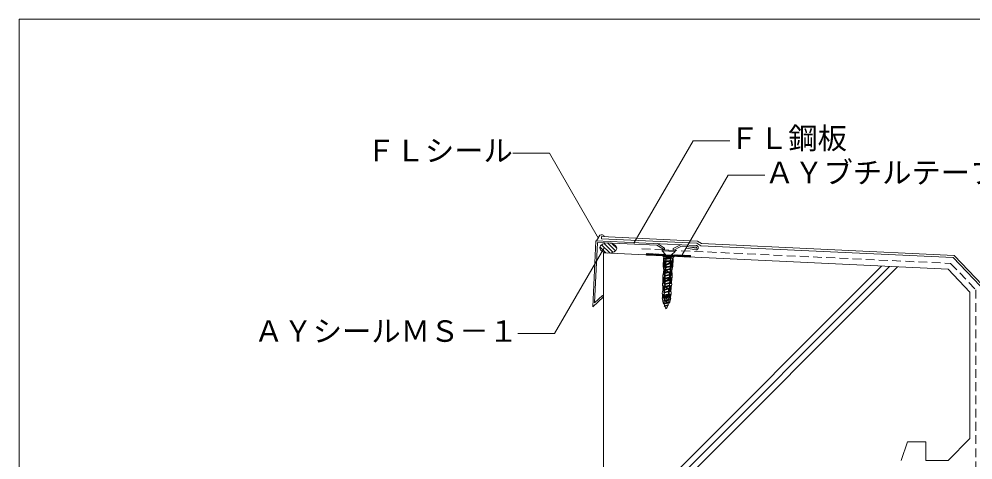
# Model space of a CAD drawing. Units: millimetres, scale not verified. Extents: x -1731 to 675, y -471 to 460.
# Drawn here: x -675 to -24, y 160 to 460 of the extents above; entities that cross this region are included whole.
import ezdxf
from ezdxf.enums import TextEntityAlignment as Align

# ---------------------------------------------------------------- set-up
doc = ezdxf.new("R2010")
doc.units = ezdxf.units.MM
doc.header["$LTSCALE"] = 5
doc.linetypes.add('DASHED1', pattern=[1.8, 1.2, -0.6])
for name, color, linetype, lineweight in [('1-2_ハッチング', 4, 'Continuous', 9), ('1-4_リベットルーフ', 6, 'Continuous', 18), ('1-5_ＦＬ鋼板・ディスク', 5, 'Continuous', 18), ('1-6_アンカー類', 4, 'Continuous', 9), ('1-8_下地など', 7, 'Continuous', 18), ('1-A_元図・躯体', 7, 'Continuous', 18), ('1-B_その他', 5, 'Continuous', 18), ('1-C_アンカー類②', 4, 'Continuous', 9), ('E-E', 7, 'Continuous', 18), ('F-F', 7, 'Continuous', 18)]:
    doc.layers.add(name, color=color, linetype=linetype, lineweight=lineweight)
doc.styles.add('ＭＳ ゴシック', font='')
doc.styles.get('ＭＳ ゴシック').set_extended_font_data('MS Gothic')

msp = doc.modelspace()

# ---------------------------------------------------------------- linework, layer by layer
at = {"layer": '1-2_ハッチング'}
for p, q in [((-278.75, 312.689), (-281.157, 308.967)), ((-271.894, 300.528), (-277.651, 306.285)), ((-269.757, 301.043), (-275.857, 307.143)), ((-268.14, 302.077), (-273.544, 307.481)), ((-267.365, 303.954), (-270.388, 306.977)), ((-274.675, 300.657), (-278.8, 304.782))]:
    msp.add_line(p, q, dxfattribs=at)
msp.add_arc((-277.603, 311.051), 2, 19.341, 125.002, dxfattribs=at)
msp.add_ellipse((-273.128, 303.981), major_axis=(-5.765, 0.27), ratio=0.605575, dxfattribs=at)
at = {"layer": '1-4_リベットルーフ'}
for p, q in [((-37.772, 297.461), (-19.364, 278.17)), ((-37.102, 298.931), (-17.864, 278.771))]:
    msp.add_line(p, q, dxfattribs=at)
for points in [[(-37.772, 297.461), (-209.985, 305.531), (-212.676, 307.258), (-277.708, 310.305), (-277.638, 311.803), (-212.204, 308.737)], [(-212.204, 308.737), (-209.513, 307.011), (-37.102, 298.931)]]:
    msp.add_lwpolyline(points, dxfattribs=at)
at = {"layer": '1-5_ＦＬ鋼板・ディスク'}
for p, q in [((-283.707, 264.037), (-281.6, 308.987)), ((-282.483, 266.638), (-280.553, 307.837)), ((-281.6, 308.987), (-213.175, 305.781)), ((-280.553, 307.837), (-239.894, 305.932)), ((-234.844, 302.692), (-239.894, 305.932)), ((-234.784, 303.961), (-239.548, 307.017)), ((-228.791, 303.68), (-223.762, 306.277)), ((-234.784, 303.961), (-234.844, 302.692)), ((-228.85, 302.411), (-223.519, 305.165)), ((-228.791, 303.68), (-228.85, 302.411)), ((-223.519, 305.165), (-213.227, 304.682)), ((-219.586, 304.972), (-219.771, 303.888)), ((-213.316, 302.784), (-219.771, 303.888)), ((-213.218, 303.884), (-219.586, 304.972)), ((-283.707, 264.037), (-276.312, 270.769))]:
    msp.add_line(p, q, dxfattribs=at)
msp.add_lwpolyline([(-282.483, 266.638), (-277.053, 271.582), (-276.312, 270.769)], dxfattribs=at)
for radius, start in [(1.5, 267.317), (0.4, 273.911)]:
    msp.add_arc((-213.245, 304.283), radius, start, 87.317, dxfattribs=at)
at = {"layer": '1-6_アンカー類'}
for p, q in [((-236.342, 302.762), (-236.377, 302.023)), ((-234.123, 299.548), (-236.377, 302.023)), ((-227.352, 302.341), (-236.342, 302.762)), ((-229.862, 299.348), (-227.386, 301.602)), ((-230.653, 293.796), (-234.629, 292.761)), ((-229.939, 293.434), (-234.629, 292.761)), ((-230.568, 295.693), (-234.544, 294.657)), ((-229.854, 295.33), (-234.544, 294.657)), ((-230.834, 297.499), (-234.455, 296.555)), ((-233.863, 298.828), (-233.919, 297.643)), ((-230.243, 297.471), (-233.919, 297.643)), ((-233.834, 294.295), (-233.897, 292.951)), ((-230.168, 299.069), (-233.844, 299.241)), ((-233.745, 296.193), (-233.808, 294.849)), ((-233.677, 297.632), (-233.719, 296.747)), ((-230.683, 293.24), (-230.746, 291.897)), ((-230.594, 295.138), (-230.657, 293.796)), ((-229.939, 293.434), (-230.653, 293.796)), ((-230.505, 297.036), (-230.568, 295.693)), ((-229.854, 295.33), (-230.568, 295.693)), ((-230.187, 298.655), (-230.243, 297.471)), ((-229.765, 297.228), (-230.243, 297.471)), ((-230.92, 288.1), (-234.896, 287.064)), ((-230.206, 287.737), (-234.896, 287.064)), ((-230.835, 289.996), (-234.811, 288.961)), ((-230.121, 289.634), (-234.811, 288.961)), ((-230.746, 291.897), (-234.722, 290.862)), ((-230.032, 291.535), (-234.722, 290.862)), ((-234.189, 286.702), (-234.252, 285.357)), ((-234.101, 288.598), (-234.163, 287.255)), ((-234.011, 290.499), (-234.075, 289.153)), ((-233.922, 292.4), (-233.985, 291.054)), ((-230.95, 287.543), (-231.013, 286.201)), ((-230.861, 289.441), (-230.924, 288.1)), ((-230.206, 287.737), (-230.92, 288.1)), ((-230.772, 291.342), (-230.835, 289.996)), ((-230.121, 289.634), (-230.835, 289.996)), ((-230.032, 291.535), (-230.746, 291.897)), ((-231.28, 280.501), (-235.256, 279.465)), ((-230.566, 280.138), (-235.256, 279.465)), ((-231.191, 282.399), (-235.167, 281.363)), ((-230.477, 282.036), (-235.167, 281.363)), ((-231.102, 284.3), (-235.078, 283.264)), ((-230.388, 283.937), (-235.078, 283.264)), ((-231.013, 286.201), (-234.989, 285.165)), ((-230.299, 285.838), (-234.989, 285.165)), ((-234.457, 281.001), (-234.52, 279.657)), ((-234.367, 282.902), (-234.431, 281.555)), ((-234.278, 284.803), (-234.342, 283.456)), ((-231.306, 279.946), (-231.369, 278.603)), ((-231.217, 281.844), (-231.28, 280.501)), ((-230.566, 280.138), (-231.28, 280.501)), ((-231.128, 283.744), (-231.191, 282.399)), ((-230.477, 282.036), (-231.191, 282.399)), ((-231.039, 285.645), (-231.102, 284.3)), ((-230.388, 283.937), (-231.102, 284.3)), ((-230.299, 285.838), (-231.013, 286.201)), ((-231.547, 274.807), (-235.523, 273.772)), ((-230.832, 274.445), (-235.523, 273.772)), ((-231.454, 276.706), (-235.43, 275.671)), ((-230.74, 276.344), (-235.43, 275.671)), ((-231.369, 278.603), (-235.345, 277.568)), ((-230.655, 278.241), (-235.345, 277.568)), ((-234.812, 273.409), (-234.875, 272.066)), ((-234.723, 275.31), (-234.786, 273.964)), ((-234.634, 277.205), (-234.697, 275.862)), ((-234.545, 279.103), (-234.608, 277.759)), ((-231.573, 274.252), (-231.636, 272.91)), ((-231.484, 276.15), (-231.547, 274.807)), ((-230.832, 274.445), (-231.547, 274.807)), ((-231.395, 278.048), (-231.458, 276.705)), ((-230.74, 276.344), (-231.454, 276.706)), ((-230.655, 278.241), (-231.369, 278.603)), ((-231.814, 269.114), (-235.79, 268.078)), ((-231.099, 268.751), (-235.79, 268.078)), ((-231.725, 271.012), (-235.701, 269.976)), ((-231.01, 270.649), (-235.701, 269.976)), ((-231.917, 267.217), (-235.638, 266.218)), ((-231.636, 272.91), (-235.612, 271.874)), ((-230.921, 272.547), (-235.612, 271.874)), ((-234.99, 269.614), (-235.053, 268.27)), ((-234.901, 271.511), (-234.964, 270.168)), ((-231.202, 266.854), (-231.917, 267.217)), ((-231.84, 268.559), (-231.885, 267.588)), ((-231.751, 270.456), (-231.814, 269.114)), ((-231.099, 268.751), (-231.814, 269.114)), ((-231.662, 272.354), (-231.725, 271.012)), ((-231.01, 270.649), (-231.725, 271.012)), ((-230.921, 272.547), (-231.636, 272.91)), ((-231.96, 264.983), (-235.025, 264.543))]:
    msp.add_line(p, q, dxfattribs=at)
for points in [[(-227.352, 302.341), (-227.386, 301.602), (-236.377, 302.023)], [(-234.629, 292.761), (-233.919, 292.398), (-229.939, 293.434)], [(-234.544, 294.657), (-233.834, 294.295), (-229.854, 295.33)], [(-234.896, 287.064), (-234.185, 286.701), (-230.206, 287.737)], [(-234.811, 288.961), (-234.101, 288.598), (-230.121, 289.634)], [(-234.722, 290.862), (-234.011, 290.499), (-230.032, 291.535)], [(-235.256, 279.465), (-234.545, 279.103), (-230.566, 280.138)], [(-235.167, 281.363), (-234.457, 281.001), (-230.477, 282.036)], [(-235.078, 283.264), (-234.367, 282.902), (-230.388, 283.937)], [(-234.989, 285.165), (-234.278, 284.803), (-230.299, 285.838)], [(-235.523, 273.772), (-234.812, 273.409), (-230.832, 274.445)], [(-235.43, 275.671), (-234.719, 275.308), (-230.74, 276.344)], [(-235.345, 277.568), (-234.634, 277.205), (-230.655, 278.241)], [(-235.79, 268.078), (-235.079, 267.716), (-231.099, 268.751)], [(-235.701, 269.976), (-234.99, 269.614), (-231.01, 270.649)], [(-235.612, 271.874), (-234.901, 271.511), (-230.921, 272.547)], [(-232.314, 265.328), (-235.025, 264.543), (-234.478, 264.153)], [(-234.478, 264.153), (-231.96, 264.983), (-232.314, 265.328)]]:
    msp.add_lwpolyline(points, dxfattribs=at)
for points in [[(-229.765, 297.228), (-234.455, 296.555), (-233.745, 296.193)], [(-234.933, 265.858), (-231.202, 266.854), (-235.638, 266.218)]]:
    msp.add_lwpolyline(points, close=True, dxfattribs=at)
for centre, radius, start, end in [((-234.862, 298.874), 1, 357.31701, 42.31701), ((-229.188, 298.608), 1, 132.31701, 177.31701), ((-225.699, 267.465), 9.383, 178.47001, 186.61901), ((-241.249, 268.194), 9.383, 354.02101, 356.29801), ((-225.699, 267.465), 9.383, 189.87501, 197.45001), ((-225.699, 267.465), 9.383, 200.66901, 211.26801), ((-241.249, 268.194), 9.383, 323.36601, 338.82801), ((-241.249, 268.194), 9.383, 342.21801, 350.48201)]:
    msp.add_arc(centre, radius, start, end, dxfattribs=at)
at = {"layer": '1-8_下地など', "linetype": 'DASHED1'}
msp.add_lwpolyline([(-250.269, 303.415), (-39.56, 293.541), (-22.364, 275.52), (-22.364, -187.704), (351.905, -187.704)], dxfattribs=at)
at = {"layer": '1-A_元図・躯体'}
for p, q in [((-276.364, 300.633), (-276.364, -331.224)), ((-276.364, 102.042), (-86.662, 291.744)), ((-276.364, 96.385), (-81.259, 291.49)), ((-276.364, 90.728), (-75.855, 291.237)), ((-26.364, 273.918), (-26.364, 174.296)), ((-69.101, 172.001), (-73.336, 159.296)), ((-69.101, 172.001), (-56.396, 172.001)), ((-41.364, 159.296), (-26.364, 174.296))]:
    msp.add_line(p, q, dxfattribs=at)
for points in [[(-276.364, 300.633), (-41.347, 289.62), (-26.364, 273.918)], [(-56.396, 172.001), (-56.396, 159.296), (-41.364, 159.296)]]:
    msp.add_lwpolyline(points, dxfattribs=at)
at = {"layer": '1-B_その他'}
for p, q in [((-247.018, 299.258), (-246.971, 300.257)), ((-246.115, 300.217), (-247.011, 299.401)), ((-234.225, 299.66), (-246.971, 300.257)), ((-245.232, 300.175), (-246.278, 299.223)), ((-244.349, 300.134), (-245.395, 299.182)), ((-243.466, 300.093), (-244.512, 299.141)), ((-242.583, 300.051), (-243.629, 299.099)), ((-241.7, 300.01), (-242.746, 299.058)), ((-240.818, 299.969), (-241.863, 299.016)), ((-239.935, 299.927), (-240.98, 298.975)), ((-239.052, 299.886), (-240.097, 298.934)), ((-238.169, 299.844), (-239.215, 298.892)), ((-237.286, 299.803), (-238.332, 298.851)), ((-236.403, 299.762), (-237.449, 298.81)), ((-235.52, 299.72), (-236.566, 298.768)), ((-234.637, 299.679), (-235.683, 298.727)), ((-234.014, 299.401), (-234.8, 298.685)), ((-229.75, 299.45), (-217.004, 298.853)), ((-229.337, 299.431), (-228.385, 298.385)), ((-228.454, 299.389), (-227.502, 298.343)), ((-227.572, 299.348), (-226.619, 298.302)), ((-226.689, 299.306), (-225.737, 298.261)), ((-233.87, 298.687), (-233.917, 298.644)), ((-230.194, 298.515), (-230.151, 298.468)), ((-229.984, 299.212), (-229.268, 298.426)), ((-225.806, 299.265), (-224.854, 298.219)), ((-224.923, 299.224), (-223.971, 298.178)), ((-224.04, 299.182), (-223.088, 298.137)), ((-223.157, 299.141), (-222.205, 298.095)), ((-222.274, 299.1), (-221.322, 298.054)), ((-221.391, 299.058), (-220.439, 298.012)), ((-220.508, 299.017), (-219.556, 297.971)), ((-219.625, 298.975), (-218.673, 297.93)), ((-218.742, 298.934), (-217.79, 297.888)), ((-217.859, 298.893), (-217.044, 297.997)), ((-217.051, 297.854), (-217.004, 298.853))]:
    msp.add_line(p, q, dxfattribs=at)
for points in [[(-247.018, 299.258), (-233.872, 298.642), (-233.863, 298.828)], [(-217.051, 297.854), (-230.196, 298.47), (-230.187, 298.655)]]:
    msp.add_lwpolyline(points, dxfattribs=at)
at = {"layer": '1-C_アンカー類②'}
for p, q in [((-235.748, 291.722), (-235.505, 296.917)), ((-235.726, 298.278), (-235.705, 298.728)), ((-228.384, 297.934), (-235.726, 298.278)), ((-234.982, 297.393), (-235.726, 298.278)), ((-228.363, 298.384), (-235.705, 298.728)), ((-234.882, 297.388), (-235.505, 296.917)), ((-235.352, 289.501), (-235.015, 296.693)), ((-234.303, 292.856), (-235.192, 292.897)), ((-234.28, 293.355), (-235.169, 293.397)), ((-234.257, 293.855), (-235.146, 293.896)), ((-234.206, 294.353), (-235.122, 294.396)), ((-234.21, 294.854), (-235.099, 294.895)), ((-229.292, 295.324), (-235.066, 295.595)), ((-229.241, 296.423), (-235.015, 296.693)), ((-229.208, 297.122), (-234.982, 297.393)), ((-234.915, 296.689), (-234.882, 297.388)), ((-234.463, 289.46), (-234.177, 295.553)), ((-233.355, 292.908), (-231.351, 294.074)), ((-233.204, 292.649), (-231.2, 293.815)), ((-232.377, 296.57), (-232.345, 297.269)), ((-232.377, 296.57), (-232.118, 296.758)), ((-231.878, 296.546), (-232.118, 296.758)), ((-231.878, 296.546), (-231.845, 297.246)), ((-230.854, 294.892), (-230.831, 295.396)), ((-230.555, 294.878), (-230.531, 295.382)), ((-230.467, 289.272), (-230.181, 295.366)), ((-229.395, 293.126), (-230.284, 293.168)), ((-229.372, 293.626), (-230.261, 293.667)), ((-229.349, 294.125), (-230.238, 294.167)), ((-229.325, 294.625), (-230.214, 294.666)), ((-229.578, 289.231), (-229.241, 296.423)), ((-229.341, 296.427), (-229.308, 297.127)), ((-228.732, 296.599), (-229.308, 297.127)), ((-229.208, 297.122), (-228.384, 297.934)), ((-228.975, 291.405), (-228.732, 296.599)), ((-228.384, 297.934), (-228.363, 298.384)), ((-234.731, 286.269), (-235.775, 286.318)), ((-235.338, 289.801), (-235.748, 291.722)), ((-235.703, 285.714), (-235.19, 289.494)), ((-234.681, 286.867), (-235.694, 286.914)), ((-234.63, 287.465), (-235.613, 287.511)), ((-234.58, 288.064), (-235.532, 288.108)), ((-234.53, 288.662), (-235.451, 288.705)), ((-234.479, 289.26), (-235.37, 289.302)), ((-234.463, 289.46), (-235.352, 289.501)), ((-234.378, 291.258), (-235.267, 291.299)), ((-234.35, 291.857), (-235.239, 291.899)), ((-234.327, 292.356), (-235.216, 292.398)), ((-234.781, 285.67), (-234.463, 289.46)), ((-234.108, 289.538), (-234.066, 290.442)), ((-233.766, 290.428), (-234.066, 290.442)), ((-234.043, 290.942), (-234, 291.845)), ((-233.743, 290.927), (-234.043, 290.942)), ((-233.809, 289.524), (-233.766, 290.428)), ((-233.743, 290.927), (-233.701, 291.831)), ((-233.566, 288.419), (-231.679, 287.072)), ((-233.391, 288.664), (-231.504, 287.316)), ((-230.504, 285.466), (-230.467, 289.272)), ((-229.479, 286.623), (-230.492, 286.671)), ((-229.504, 287.225), (-230.486, 287.271)), ((-229.529, 287.827), (-230.481, 287.871)), ((-229.578, 289.03), (-230.475, 289.072)), ((-229.553, 288.429), (-230.475, 288.472)), ((-229.578, 289.231), (-230.467, 289.272)), ((-229.494, 291.029), (-230.383, 291.07)), ((-229.466, 291.628), (-230.355, 291.67)), ((-229.442, 292.127), (-230.331, 292.169)), ((-229.419, 292.627), (-230.308, 292.669)), ((-229.582, 285.427), (-229.739, 289.238)), ((-228.975, 291.405), (-229.564, 289.53)), ((-234.957, 279.972), (-236.031, 280.023)), ((-234.944, 280.572), (-236.009, 280.622)), ((-234.931, 281.172), (-235.996, 281.222)), ((-234.918, 281.772), (-235.983, 281.822)), ((-234.905, 282.372), (-235.97, 282.422)), ((-234.892, 282.973), (-235.957, 283.022)), ((-235.944, 284.023), (-235.864, 285.721)), ((-234.87, 283.973), (-235.944, 284.023)), ((-234.879, 283.573), (-235.944, 283.622)), ((-235.87, 280.015), (-235.782, 284.015)), ((-234.781, 285.67), (-235.864, 285.721)), ((-234.957, 279.972), (-234.87, 283.973)), ((-234.87, 283.973), (-234.781, 285.679)), ((-234.623, 278.55), (-234.515, 280.858)), ((-234.324, 278.536), (-234.216, 280.843)), ((-233.87, 281.92), (-231.865, 283.086)), ((-233.719, 281.661), (-231.715, 282.827)), ((-231.369, 283.904), (-231.261, 286.211)), ((-231.07, 283.89), (-230.961, 286.197)), ((-230.862, 279.78), (-230.575, 283.771)), ((-229.788, 279.73), (-230.862, 279.78)), ((-229.753, 280.329), (-230.819, 280.379)), ((-229.71, 280.928), (-230.759, 280.977)), ((-229.667, 281.526), (-230.732, 281.576)), ((-229.624, 282.125), (-230.689, 282.175)), ((-229.581, 282.724), (-230.646, 282.774)), ((-229.538, 283.322), (-230.603, 283.372)), ((-230.575, 283.771), (-230.504, 285.466)), ((-229.501, 283.721), (-230.575, 283.771)), ((-229.421, 285.419), (-230.504, 285.47)), ((-229.454, 286.021), (-230.498, 286.07)), ((-229.949, 279.738), (-229.662, 283.729)), ((-229.501, 283.721), (-229.421, 285.419)), ((-236.248, 272.725), (-236.164, 274.523)), ((-235.04, 274.47), (-236.164, 274.523)), ((-235.035, 275.071), (-236.147, 275.123)), ((-235.03, 275.671), (-236.13, 275.723)), ((-235.025, 276.271), (-236.113, 276.322)), ((-235.019, 276.872), (-236.095, 276.922)), ((-235.037, 277.473), (-236.078, 277.522)), ((-235.037, 277.974), (-236.064, 278.022)), ((-235.914, 274.511), (-235.911, 278.315)), ((-235.04, 274.47), (-235.037, 278.274)), ((-234.08, 277.432), (-232.387, 276.222)), ((-233.906, 277.676), (-232.213, 276.466)), ((-232.09, 272.796), (-231.97, 275.362)), ((-231.79, 272.782), (-231.67, 275.347)), ((-231.294, 274.295), (-230.941, 278.082)), ((-230.17, 274.242), (-231.294, 274.295)), ((-230.143, 274.841), (-231.243, 274.893)), ((-230.102, 275.44), (-231.192, 275.491)), ((-230.06, 276.039), (-231.141, 276.089)), ((-230.018, 276.637), (-231.09, 276.688)), ((-229.977, 277.236), (-231.015, 277.285)), ((-229.942, 277.735), (-230.977, 277.784)), ((-229.906, 278.034), (-230.941, 278.082)), ((-230.42, 274.254), (-230.156, 278.045)), ((-230.254, 272.444), (-230.17, 274.242)), ((-229.906, 278.034), (-229.788, 279.73)), ((-235.63, 266.689), (-236.37, 270.128)), ((-235.246, 270.075), (-236.37, 270.128)), ((-235.22, 270.624), (-236.269, 270.674)), ((-235.124, 272.672), (-236.248, 272.725)), ((-235.197, 271.124), (-236.245, 271.173)), ((-235.173, 271.623), (-236.222, 271.672)), ((-235.15, 272.123), (-236.199, 272.172)), ((-236.12, 270.116), (-235.998, 272.713)), ((-235.246, 270.075), (-235.124, 272.672)), ((-234.899, 269.461), (-234.908, 269.278)), ((-233.509, 267.09), (-234.818, 268.969)), ((-233.485, 267.59), (-234.808, 269.487)), ((-234.791, 271.759), (-234.8, 271.576)), ((-233.401, 269.388), (-234.711, 271.266)), ((-233.378, 269.887), (-234.701, 271.785)), ((-233.509, 267.09), (-232.029, 268.838)), ((-233.495, 270.594), (-233.486, 270.767)), ((-233.195, 270.58), (-233.495, 270.594)), ((-233.485, 267.59), (-231.991, 269.355)), ((-233.401, 269.388), (-231.921, 271.136)), ((-233.378, 269.887), (-231.883, 271.653)), ((-233.195, 270.58), (-233.187, 270.753)), ((-232.841, 271.83), (-232.586, 271.978)), ((-232.691, 271.571), (-232.435, 271.719)), ((-231.902, 269.321), (-231.911, 269.138)), ((-231.795, 271.618), (-231.803, 271.435)), ((-231.5, 269.899), (-231.378, 272.497)), ((-230.377, 269.847), (-231.5, 269.899)), ((-230.425, 270.4), (-231.474, 270.449)), ((-230.402, 270.899), (-231.451, 270.948)), ((-231.434, 266.493), (-230.376, 269.847)), ((-230.378, 271.399), (-231.427, 271.448)), ((-230.355, 271.898), (-231.404, 271.947)), ((-230.254, 272.444), (-231.378, 272.497)), ((-230.626, 269.858), (-230.504, 272.456)), ((-231.434, 266.493), (-235.63, 266.689))]:
    msp.add_line(p, q, dxfattribs=at)
for points in [[(-231.845, 297.246), (-232.118, 296.758), (-232.345, 297.269)], [(-235.037, 278.274), (-236.072, 278.323), (-236.031, 280.023)]]:
    msp.add_lwpolyline(points, dxfattribs=at)
for centre, radius, start, end in [((-232.702, 291.785), 1.3, 120.17501, 177.31701), ((-231.853, 294.939), 1, 300.17501, 357.31701), ((-231.853, 294.939), 1.3, 300.17501, 357.31701), ((-232.81, 289.477), 1.3, 177.31701, 234.45901), ((-232.81, 289.477), 1, 177.31701, 234.45901), ((-232.702, 291.785), 1, 120.17501, 177.31701), ((-232.26, 286.258), 1, 357.31701, 54.45901), ((-232.26, 286.258), 1.3, 357.31701, 54.45901), ((-233.217, 280.797), 1.3, 120.17501, 177.31701), ((-233.217, 280.797), 1, 120.17501, 177.31701), ((-232.368, 283.951), 1, 300.17501, 357.31701), ((-232.368, 283.951), 1.3, 300.17501, 357.31701), ((-233.325, 278.489), 1.3, 177.31701, 234.45901), ((-233.325, 278.489), 1, 177.31701, 234.45901), ((-232.969, 275.408), 1, 357.31701, 54.45901), ((-232.969, 275.408), 1.3, 357.31701, 54.45901), ((-234.408, 269.255), 0.5, 177.31701, 214.88601), ((-234.849, 269.459), 0.05, 34.88601, 177.31701), ((-234.301, 271.552), 0.5, 177.31701, 214.88601), ((-234.742, 271.756), 0.05, 34.88601, 177.31701), ((-232.188, 270.706), 1.3, 120.17501, 177.31701), ((-232.188, 270.706), 1, 120.17501, 177.31701), ((-233.089, 272.843), 1, 300.17501, 357.31701), ((-233.089, 272.843), 1.3, 300.17501, 357.31701), ((-232.41, 269.161), 0.5, 319.74801, 357.31701), ((-231.952, 269.323), 0.05, 357.31701, 139.74801), ((-232.303, 271.459), 0.5, 319.74801, 357.31701), ((-231.845, 271.62), 0.05, 357.31701, 139.74801)]:
    msp.add_arc(centre, radius, start, end, dxfattribs=at)
at = {"layer": 'E-E'}
for p, q in [((-215.27, 377.099), (-255.565, 307.306)), ((-215.27, 377.099), (-190.27, 377.099)), ((-313.182, 368.65), (-338.182, 368.65)), ((-313.182, 368.65), (-279.666, 310.599)), ((-191.244, 353.741), (-222.656, 299.332)), ((-191.244, 353.741), (-166.244, 353.741)), ((-309.68, 245.705), (-276.165, 303.755)), ((-309.68, 245.705), (-334.68, 245.705))]:
    msp.add_line(p, q, dxfattribs=at)
at = {"layer": 'F-F'}
msp.add_line((-675, 460), (-675, -440), dxfattribs=at)
msp.add_lwpolyline([(-675, 460), (675, 460), (675, -440), (-675, -440)], dxfattribs=at)

# ---------------------------------------------------------------- texts
at = {"layer": 'E-E', "style": 'ＭＳ ゴシック'}
for s, p in [('ＦＬ鋼板', (-190.27, 367.099)), ('ＦＬシール', (-438.182, 358.65)), ('ＡＹブチルテープ', (-166.244, 343.741)), ('ＡＹシールＭＳ－１', (-514.68, 235.705))]:
    msp.add_text(s, height=14.66, dxfattribs=at).set_placement(p, align=Align.BOTTOM_LEFT)

doc.saveas('drawing.dxf')
